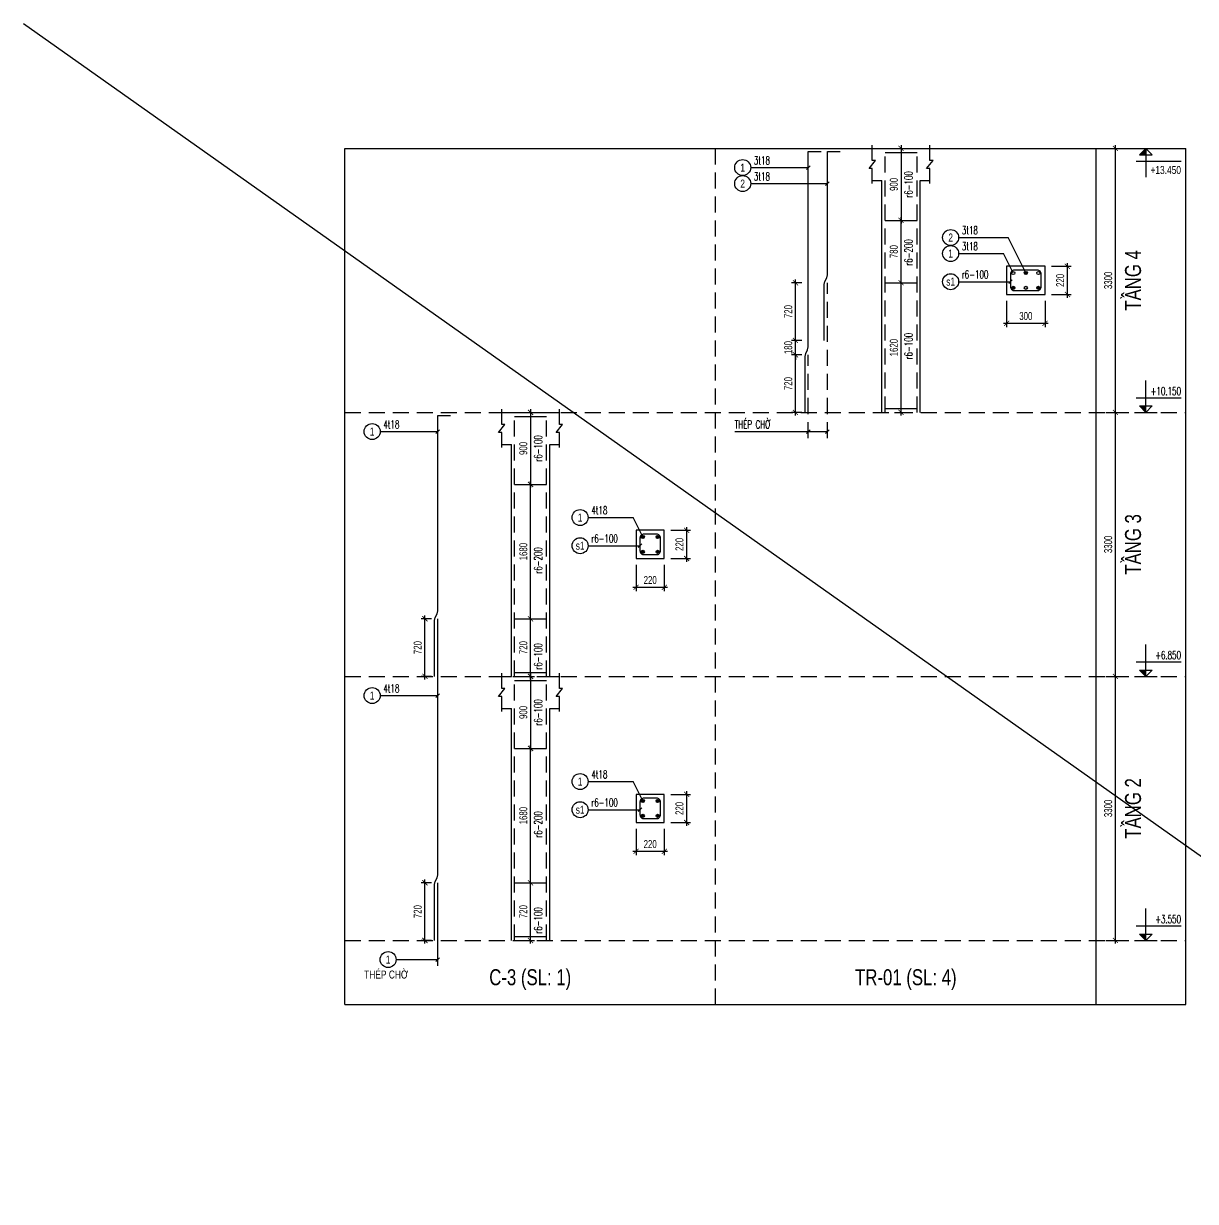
# Model space of a CAD drawing. Header units: millimetres. Extents: x -529861 to -223882, y -171969 to 61504.
# Drawn here: x -458768 to -449611, y -81333 to -72131 of the extents above; entities that cross this region are included whole.
import ezdxf
from ezdxf.enums import TextEntityAlignment as Align

# ---------------------------------------------------------------- set-up
doc = ezdxf.new("R2010")
doc.units = ezdxf.units.MM
doc.header["$LTSCALE"] = 5000
doc.linetypes.add('HIDDEN', pattern=[0.375, 0.25, -0.125])
doc.layers.get('Defpoints').update_dxf_attribs({"color": 143})
for name, color, linetype in [('KCS_BORDER', 3, 'Continuous'), ('KCS_CHI', 1, 'Continuous'), ('KCS_DIM', 1, 'Continuous'), ('KCS_HATCH', 201, 'Continuous'), ('KCS_HIDDEN', 8, 'HIDDEN'), ('KCS_SOTHEP_CIRCLE', 1, 'Continuous'), ('KCS_SOTHEP_TEXT', 2, 'Continuous'), ('KCS_STEEL', 4, 'Continuous'), ('KCS_STEEL_HIDDEN', 4, 'HIDDEN'), ('KCS_STEEL_SNODE', 6, 'Continuous'), ('KCS_TEXT', 2, 'Continuous'), ('KCS_TEXT_TCK', 4, 'Continuous')]:
    doc.layers.add(name, color=color, linetype=linetype)
doc.layers.add('KCS_Plotter', color=11, linetype='Continuous', plot=False)
doc.styles.add('KCS_BIGTEXT', font='arial.ttf', dxfattribs={"width": 0.75})
doc.styles.add('KCS_SMTEXT', font='arial.ttf', dxfattribs={"width": 0.7})
doc.styles.add('vnsimpli', font='vnsimli.shx', dxfattribs={"width": 0.65})
doc.dimstyles.new('KCS_DIM25', dxfattribs={"dimscale": 25, "dimtxt": 2.5, "dimasz": 1.6, "dimexe": 1.2, "dimexo": 0, "dimgap": 1, "dimtad": 1, "dimdec": 0, "dimzin": 0, "dimdsep": 46, "dimtxsty": 'KCS_SMTEXT', "dimblk": 'ARCHTICK', "dimcen": 0, "dimdle": 1, "dimclrd": 256, "dimclre": 256, "dimclrt": 2, "dimadec": 0, "dimazin": 0, "dimtfac": 1, "dimtdec": 0, "dimtix": 1, "dimtmove": 2, "dimatfit": 3, "dimfxl": 1, "dimtolj": 1, "dimtzin": 0, "dimarcsym": 0})
doc.dimstyles.new('KCS_DIM25_40', dxfattribs={"dimtxt": 62.5, "dimasz": 40, "dimexe": 30, "dimexo": 0, "dimgap": 25, "dimtad": 1, "dimdec": 0, "dimlfac": 1.6, "dimzin": 13, "dimdsep": 46, "dimtxsty": 'KCS_SMTEXT', "dimblk": 'ARCHTICK', "dimblk1": 'ARCHTICK', "dimcen": 0, "dimdle": 25, "dimclrt": 2, "dimadec": 0, "dimazin": 0, "dimtfac": 1, "dimtdec": 0, "dimtix": 1, "dimtmove": 2, "dimatfit": 3, "dimfxl": 1, "dimtolj": 1, "dimtzin": 13, "dimarcsym": 0})

# ---------------------------------------------------------------- blocks, each defined once
blk = doc.blocks.new('COS_CD')
at = {"layer": 'KCS_HATCH'}
blk.add_hatch(color=256, dxfattribs=at).paths.add_polyline_path([(37.5, 50), (87.5, 0), (87.5, 50)])
at = {"layer": 'KCS_CHI'}
for p, q in [((0, 0), (175, 0)), ((37.5, 50), (137.5, 50)), ((87.5, 0), (37.5, 50)), ((87.5, 0), (87.5, 50)), ((87.5, 0), (137.5, 50))]:
    blk.add_line(p, q, dxfattribs=at)
blk = doc.blocks.new('_ArchTick')
at = {"color": 0, "linetype": 'ByBlock', "const_width": 0.15}
blk.add_lwpolyline([(-0.5, -0.5), (0.5, 0.5)], dxfattribs=at)
blk = doc.blocks.new('*D1120')
at = {"layer": 'Defpoints', "color": 0, "linetype": 'ByBlock', "ltscale": 1500, "transparency": 16777216}
for p in [(-450311.1, -77231.2), (-450236.1, -77231.2), (-450311.1, -79293.7)]:
    blk.add_point(p, dxfattribs=at)
at = {"layer": 'KCS_DIM', "color": 0, "linetype": 'ByBlock', "lineweight": -2, "ltscale": 1500, "transparency": 16777216}
for p, q in [((-450311.1, -77231.2), (-450206.1, -77231.2)), ((-450236.1, -79318.7), (-450236.1, -77206.2)), ((-450311.1, -79293.7), (-450206.1, -79293.7))]:
    blk.add_line(p, q, dxfattribs=at)
at = {"layer": 'KCS_DIM', "color": 0, "linetype": 'ByBlock', "lineweight": -2, "ltscale": 1500, "transparency": 16777216, "xscale": 40, "yscale": 40, "zscale": 40}
for p, rotation in [((-450236.1, -77231.2), 90), ((-450236.1, -79293.7), 270)]:
    blk.add_blockref('_ArchTick', p, dxfattribs=dict(at, rotation=rotation))
at = {"layer": 'KCS_DIM', "color": 2, "linetype": 'ByBlock', "ltscale": 1500, "transparency": 16777216, "insert": (-450292.4, -78262.5), "char_height": 62.5, "attachment_point": 5, "rotation": 90, "style": 'KCS_SMTEXT'}
blk.add_mtext('\\A1;3300', dxfattribs=at)
blk = doc.blocks.new('*D1121')
at = {"layer": 'Defpoints', "color": 0, "linetype": 'ByBlock', "ltscale": 1500, "transparency": 16777216}
for p in [(-450311.1, -75168.7), (-450236.1, -75168.7), (-450311.1, -77231.2)]:
    blk.add_point(p, dxfattribs=at)
at = {"layer": 'KCS_DIM', "color": 0, "linetype": 'ByBlock', "lineweight": -2, "ltscale": 1500, "transparency": 16777216}
for p, q in [((-450311.1, -75168.7), (-450206.1, -75168.7)), ((-450236.1, -77256.2), (-450236.1, -75143.7)), ((-450311.1, -77231.2), (-450206.1, -77231.2))]:
    blk.add_line(p, q, dxfattribs=at)
at = {"layer": 'KCS_DIM', "color": 0, "linetype": 'ByBlock', "lineweight": -2, "ltscale": 1500, "transparency": 16777216, "xscale": 40, "yscale": 40, "zscale": 40}
for p, rotation in [((-450236.1, -75168.7), 90), ((-450236.1, -77231.2), 270)]:
    blk.add_blockref('_ArchTick', p, dxfattribs=dict(at, rotation=rotation))
at = {"layer": 'KCS_DIM', "color": 2, "linetype": 'ByBlock', "ltscale": 1500, "transparency": 16777216, "insert": (-450292.4, -76200), "char_height": 62.5, "attachment_point": 5, "rotation": 90, "style": 'KCS_SMTEXT'}
blk.add_mtext('\\A1;3300', dxfattribs=at)
blk = doc.blocks.new('*D1122')
at = {"layer": 'Defpoints', "color": 0, "linetype": 'ByBlock', "ltscale": 1500, "transparency": 16777216}
for p in [(-450311.1, -73106.2), (-450236.1, -73106.2), (-450311.1, -75168.7)]:
    blk.add_point(p, dxfattribs=at)
at = {"layer": 'KCS_DIM', "color": 0, "linetype": 'ByBlock', "lineweight": -2, "ltscale": 1500, "transparency": 16777216}
for p, q in [((-450311.1, -73106.2), (-450206.1, -73106.2)), ((-450236.1, -75193.7), (-450236.1, -73081.2)), ((-450311.1, -75168.7), (-450206.1, -75168.7))]:
    blk.add_line(p, q, dxfattribs=at)
at = {"layer": 'KCS_DIM', "color": 0, "linetype": 'ByBlock', "lineweight": -2, "ltscale": 1500, "transparency": 16777216, "xscale": 40, "yscale": 40, "zscale": 40}
for p, rotation in [((-450236.1, -73106.2), 90), ((-450236.1, -75168.7), 270)]:
    blk.add_blockref('_ArchTick', p, dxfattribs=dict(at, rotation=rotation))
at = {"layer": 'KCS_DIM', "color": 2, "linetype": 'ByBlock', "ltscale": 1500, "transparency": 16777216, "insert": (-450292.4, -74137.5), "char_height": 62.5, "attachment_point": 5, "rotation": 90, "style": 'KCS_SMTEXT'}
blk.add_mtext('\\A1;3300', dxfattribs=at)
blk = doc.blocks.new('COS_CD_IN')
at = {"layer": 'KCS_DIM'}
blk.add_hatch(color=8, dxfattribs=at).paths.add_polyline_path([(87.5, -50), (87.5, 0), (37.5, -50)])
for p, q in [((0, 0), (175, 0)), ((87.5, 0), (37.5, -50)), ((87.5, 0), (87.5, -50)), ((87.5, 0), (137.5, -50)), ((37.5, -50), (137.5, -50))]:
    blk.add_line(p, q, dxfattribs=at)
blk = doc.blocks.new('*D1123')
at = {"layer": 'Defpoints', "color": 0, "linetype": 'ByBlock', "ltscale": 1500, "transparency": 16777216}
for p in [(-455631.1, -78843.7), (-455581.1, -78843.7), (-455581.1, -79293.7)]:
    blk.add_point(p, dxfattribs=at)
at = {"layer": 'KCS_DIM', "color": 0, "linetype": 'ByBlock', "lineweight": -2, "ltscale": 1500, "transparency": 16777216}
for p, q in [((-455581.1, -78843.7), (-455661.1, -78843.7)), ((-455631.1, -79318.7), (-455631.1, -78818.7)), ((-455581.1, -79293.7), (-455661.1, -79293.7))]:
    blk.add_line(p, q, dxfattribs=at)
at = {"layer": 'KCS_DIM', "color": 0, "linetype": 'ByBlock', "lineweight": -2, "ltscale": 1500, "transparency": 16777216, "xscale": 40, "yscale": 40, "zscale": 40}
for p, rotation in [((-455631.1, -78843.7), 90), ((-455631.1, -79293.7), 270)]:
    blk.add_blockref('_ArchTick', p, dxfattribs=dict(at, rotation=rotation))
at = {"layer": 'KCS_DIM', "color": 2, "linetype": 'ByBlock', "ltscale": 1500, "transparency": 16777216, "insert": (-455687.4, -79068.7), "char_height": 62.5, "attachment_point": 5, "rotation": 90, "style": 'KCS_SMTEXT'}
blk.add_mtext('\\A1;720', dxfattribs=at)
blk = doc.blocks.new('*D1124')
at = {"layer": 'Defpoints', "color": 0, "linetype": 'ByBlock', "ltscale": 1500, "transparency": 16777216}
for p in [(-454856.1, -78843.7), (-454806.1, -78843.7), (-454856.1, -79293.7)]:
    blk.add_point(p, dxfattribs=at)
at = {"layer": 'KCS_DIM', "color": 0, "linetype": 'ByBlock', "lineweight": -2, "ltscale": 1500, "transparency": 16777216}
for p, q in [((-454856.1, -78843.7), (-454776.1, -78843.7)), ((-454806.1, -79318.7), (-454806.1, -78818.7)), ((-454856.1, -79293.7), (-454776.1, -79293.7))]:
    blk.add_line(p, q, dxfattribs=at)
at = {"layer": 'KCS_DIM', "color": 0, "linetype": 'ByBlock', "lineweight": -2, "ltscale": 1500, "transparency": 16777216, "xscale": 40, "yscale": 40, "zscale": 40}
for p, rotation in [((-454806.1, -78843.7), 90), ((-454806.1, -79293.7), 270)]:
    blk.add_blockref('_ArchTick', p, dxfattribs=dict(at, rotation=rotation))
at = {"layer": 'KCS_DIM', "color": 2, "linetype": 'ByBlock', "ltscale": 1500, "transparency": 16777216, "insert": (-454862.4, -79068.7), "char_height": 62.5, "attachment_point": 5, "rotation": 90, "style": 'KCS_SMTEXT'}
blk.add_mtext('\\A1;720', dxfattribs=at)
blk = doc.blocks.new('*D1125')
at = {"layer": 'Defpoints', "color": 0, "linetype": 'ByBlock', "ltscale": 1500, "transparency": 16777216}
for p in [(-454856.1, -77231.2), (-454856.1, -77793.7), (-454806.1, -77793.7)]:
    blk.add_point(p, dxfattribs=at)
at = {"layer": 'KCS_DIM', "color": 0, "linetype": 'ByBlock', "lineweight": -2, "ltscale": 1500, "transparency": 16777216}
for p, q in [((-454856.1, -77231.2), (-454776.1, -77231.2)), ((-454806.1, -77206.2), (-454806.1, -77818.7)), ((-454856.1, -77793.7), (-454776.1, -77793.7))]:
    blk.add_line(p, q, dxfattribs=at)
at = {"layer": 'KCS_DIM', "color": 0, "linetype": 'ByBlock', "lineweight": -2, "ltscale": 1500, "transparency": 16777216, "xscale": 40, "yscale": 40, "zscale": 40}
for p, rotation in [((-454806.1, -77231.2), 90), ((-454806.1, -77793.7), 270)]:
    blk.add_blockref('_ArchTick', p, dxfattribs=dict(at, rotation=rotation))
at = {"layer": 'KCS_DIM', "color": 2, "linetype": 'ByBlock', "ltscale": 1500, "transparency": 16777216, "insert": (-454862.4, -77512.5), "char_height": 62.5, "attachment_point": 5, "rotation": 90, "style": 'KCS_SMTEXT'}
blk.add_mtext('\\A1;900', dxfattribs=at)
blk = doc.blocks.new('*D1126')
at = {"layer": 'Defpoints', "color": 0, "linetype": 'ByBlock', "ltscale": 1500, "transparency": 16777216}
for p in [(-454856.1, -77793.7), (-454806.1, -77793.7), (-454856.1, -78843.7)]:
    blk.add_point(p, dxfattribs=at)
at = {"layer": 'KCS_DIM', "color": 0, "linetype": 'ByBlock', "lineweight": -2, "ltscale": 1500, "transparency": 16777216}
for p, q in [((-454856.1, -77793.7), (-454776.1, -77793.7)), ((-454806.1, -78868.7), (-454806.1, -77768.7)), ((-454856.1, -78843.7), (-454776.1, -78843.7))]:
    blk.add_line(p, q, dxfattribs=at)
at = {"layer": 'KCS_DIM', "color": 0, "linetype": 'ByBlock', "lineweight": -2, "ltscale": 1500, "transparency": 16777216, "xscale": 40, "yscale": 40, "zscale": 40}
for p, rotation in [((-454806.1, -77793.7), 90), ((-454806.1, -78843.7), 270)]:
    blk.add_blockref('_ArchTick', p, dxfattribs=dict(at, rotation=rotation))
at = {"layer": 'KCS_DIM', "color": 2, "linetype": 'ByBlock', "ltscale": 1500, "transparency": 16777216, "insert": (-454862.4, -78318.7), "char_height": 62.5, "attachment_point": 5, "rotation": 90, "style": 'KCS_SMTEXT'}
blk.add_mtext('\\A1;1680', dxfattribs=at)
blk = doc.blocks.new('*D1127')
at = {"layer": 'Defpoints', "color": 0, "linetype": 'ByBlock', "ltscale": 1500, "transparency": 16777216}
for p in [(-453981.1, -78422.5), (-453761.1, -78422.5), (-453761.1, -78597.5)]:
    blk.add_point(p, dxfattribs=at)
at = {"layer": 'KCS_DIM', "linetype": 'ByBlock', "lineweight": -2, "ltscale": 1500, "transparency": 16777216}
for p, q in [((-453981.1, -78422.5), (-453981.1, -78627.5)), ((-453761.1, -78422.5), (-453761.1, -78627.5)), ((-454006.1, -78597.5), (-453736.1, -78597.5))]:
    blk.add_line(p, q, dxfattribs=at)
at = {"layer": 'KCS_DIM', "linetype": 'ByBlock', "lineweight": -2, "ltscale": 1500, "transparency": 16777216, "xscale": 40, "yscale": 40, "zscale": 40, "rotation": 180}
blk.add_blockref('_ArchTick', (-453981.1, -78597.5), dxfattribs=at)
at = {"layer": 'KCS_DIM', "linetype": 'ByBlock', "lineweight": -2, "ltscale": 1500, "transparency": 16777216, "xscale": 40, "yscale": 40, "zscale": 40}
blk.add_blockref('_ArchTick', (-453761.1, -78597.5), dxfattribs=at)
at = {"layer": 'KCS_DIM', "color": 2, "linetype": 'ByBlock', "ltscale": 1500, "transparency": 16777216, "insert": (-453871.1, -78541.2), "char_height": 62.5, "attachment_point": 5, "style": 'KCS_SMTEXT'}
blk.add_mtext('\\A1;220', dxfattribs=at)
blk = doc.blocks.new('*D1128')
at = {"layer": 'Defpoints', "color": 0, "linetype": 'ByBlock', "ltscale": 1500, "transparency": 16777216}
for p in [(-453711.1, -78152.5), (-453586.1, -78152.5), (-453711.1, -78372.5)]:
    blk.add_point(p, dxfattribs=at)
at = {"layer": 'KCS_DIM', "linetype": 'ByBlock', "lineweight": -2, "ltscale": 1500, "transparency": 16777216}
for p, q in [((-453711.1, -78152.5), (-453556.1, -78152.5)), ((-453586.1, -78397.5), (-453586.1, -78127.5)), ((-453711.1, -78372.5), (-453556.1, -78372.5))]:
    blk.add_line(p, q, dxfattribs=at)
at = {"layer": 'KCS_DIM', "linetype": 'ByBlock', "lineweight": -2, "ltscale": 1500, "transparency": 16777216, "xscale": 40, "yscale": 40, "zscale": 40}
for p, rotation in [((-453586.1, -78152.5), 90), ((-453586.1, -78372.5), 270)]:
    blk.add_blockref('_ArchTick', p, dxfattribs=dict(at, rotation=rotation))
at = {"layer": 'KCS_DIM', "color": 2, "linetype": 'ByBlock', "ltscale": 1500, "transparency": 16777216, "insert": (-453642.4, -78262.5), "char_height": 62.5, "attachment_point": 5, "rotation": 90, "style": 'KCS_SMTEXT'}
blk.add_mtext('\\A1;220', dxfattribs=at)
blk = doc.blocks.new('KC_SNODE')
at = {"layer": 'KCS_STEEL_SNODE'}
blk.add_hatch(color=256, dxfattribs=at).paths.add_polyline_path([(12.5, 0, 1), (-12.5, 0, 1)])
blk.add_circle((0, 0), 12.5, dxfattribs=at)
blk = doc.blocks.new('*D1129')
at = {"layer": 'Defpoints', "color": 0, "linetype": 'ByBlock', "ltscale": 1500, "transparency": 16777216}
for p in [(-455631.1, -76781.2), (-455581.1, -76781.2), (-455581.1, -77231.2)]:
    blk.add_point(p, dxfattribs=at)
at = {"layer": 'KCS_DIM', "color": 0, "linetype": 'ByBlock', "lineweight": -2, "ltscale": 1500, "transparency": 16777216}
for p, q in [((-455581.1, -76781.2), (-455661.1, -76781.2)), ((-455631.1, -77256.2), (-455631.1, -76756.2)), ((-455581.1, -77231.2), (-455661.1, -77231.2))]:
    blk.add_line(p, q, dxfattribs=at)
at = {"layer": 'KCS_DIM', "color": 0, "linetype": 'ByBlock', "lineweight": -2, "ltscale": 1500, "transparency": 16777216, "xscale": 40, "yscale": 40, "zscale": 40}
for p, rotation in [((-455631.1, -76781.2), 90), ((-455631.1, -77231.2), 270)]:
    blk.add_blockref('_ArchTick', p, dxfattribs=dict(at, rotation=rotation))
at = {"layer": 'KCS_DIM', "color": 2, "linetype": 'ByBlock', "ltscale": 1500, "transparency": 16777216, "insert": (-455687.4, -77006.2), "char_height": 62.5, "attachment_point": 5, "rotation": 90, "style": 'KCS_SMTEXT'}
blk.add_mtext('\\A1;720', dxfattribs=at)
blk = doc.blocks.new('*D1130')
at = {"layer": 'Defpoints', "color": 0, "linetype": 'ByBlock', "ltscale": 1500, "transparency": 16777216}
for p in [(-454856.1, -76781.2), (-454806.1, -76781.2), (-454856.1, -77231.2)]:
    blk.add_point(p, dxfattribs=at)
at = {"layer": 'KCS_DIM', "color": 0, "linetype": 'ByBlock', "lineweight": -2, "ltscale": 1500, "transparency": 16777216}
for p, q in [((-454856.1, -76781.2), (-454776.1, -76781.2)), ((-454806.1, -77256.2), (-454806.1, -76756.2)), ((-454856.1, -77231.2), (-454776.1, -77231.2))]:
    blk.add_line(p, q, dxfattribs=at)
at = {"layer": 'KCS_DIM', "color": 0, "linetype": 'ByBlock', "lineweight": -2, "ltscale": 1500, "transparency": 16777216, "xscale": 40, "yscale": 40, "zscale": 40}
for p, rotation in [((-454806.1, -76781.2), 90), ((-454806.1, -77231.2), 270)]:
    blk.add_blockref('_ArchTick', p, dxfattribs=dict(at, rotation=rotation))
at = {"layer": 'KCS_DIM', "color": 2, "linetype": 'ByBlock', "ltscale": 1500, "transparency": 16777216, "insert": (-454862.4, -77006.2), "char_height": 62.5, "attachment_point": 5, "rotation": 90, "style": 'KCS_SMTEXT'}
blk.add_mtext('\\A1;720', dxfattribs=at)
blk = doc.blocks.new('*D1131')
at = {"layer": 'Defpoints', "color": 0, "linetype": 'ByBlock', "ltscale": 1500, "transparency": 16777216}
for p in [(-454856.1, -75168.7), (-454856.1, -75731.2), (-454806.1, -75731.2)]:
    blk.add_point(p, dxfattribs=at)
at = {"layer": 'KCS_DIM', "color": 0, "linetype": 'ByBlock', "lineweight": -2, "ltscale": 1500, "transparency": 16777216}
for p, q in [((-454856.1, -75168.7), (-454776.1, -75168.7)), ((-454806.1, -75143.7), (-454806.1, -75756.2)), ((-454856.1, -75731.2), (-454776.1, -75731.2))]:
    blk.add_line(p, q, dxfattribs=at)
at = {"layer": 'KCS_DIM', "color": 0, "linetype": 'ByBlock', "lineweight": -2, "ltscale": 1500, "transparency": 16777216, "xscale": 40, "yscale": 40, "zscale": 40}
for p, rotation in [((-454806.1, -75168.7), 90), ((-454806.1, -75731.2), 270)]:
    blk.add_blockref('_ArchTick', p, dxfattribs=dict(at, rotation=rotation))
at = {"layer": 'KCS_DIM', "color": 2, "linetype": 'ByBlock', "ltscale": 1500, "transparency": 16777216, "insert": (-454862.4, -75450), "char_height": 62.5, "attachment_point": 5, "rotation": 90, "style": 'KCS_SMTEXT'}
blk.add_mtext('\\A1;900', dxfattribs=at)
blk = doc.blocks.new('*D1132')
at = {"layer": 'Defpoints', "color": 0, "linetype": 'ByBlock', "ltscale": 1500, "transparency": 16777216}
for p in [(-454856.1, -75731.2), (-454806.1, -75731.2), (-454856.1, -76781.2)]:
    blk.add_point(p, dxfattribs=at)
at = {"layer": 'KCS_DIM', "color": 0, "linetype": 'ByBlock', "lineweight": -2, "ltscale": 1500, "transparency": 16777216}
for p, q in [((-454806.1, -76806.2), (-454806.1, -75706.2)), ((-454856.1, -75731.2), (-454776.1, -75731.2)), ((-454856.1, -76781.2), (-454776.1, -76781.2))]:
    blk.add_line(p, q, dxfattribs=at)
at = {"layer": 'KCS_DIM', "color": 0, "linetype": 'ByBlock', "lineweight": -2, "ltscale": 1500, "transparency": 16777216, "xscale": 40, "yscale": 40, "zscale": 40}
for p, rotation in [((-454806.1, -75731.2), 90), ((-454806.1, -76781.2), 270)]:
    blk.add_blockref('_ArchTick', p, dxfattribs=dict(at, rotation=rotation))
at = {"layer": 'KCS_DIM', "color": 2, "linetype": 'ByBlock', "ltscale": 1500, "transparency": 16777216, "insert": (-454862.4, -76256.2), "char_height": 62.5, "attachment_point": 5, "rotation": 90, "style": 'KCS_SMTEXT'}
blk.add_mtext('\\A1;1680', dxfattribs=at)
blk = doc.blocks.new('*D1133')
at = {"layer": 'Defpoints', "color": 0, "linetype": 'ByBlock', "ltscale": 1500, "transparency": 16777216}
for p in [(-453981.1, -76360), (-453761.1, -76360), (-453761.1, -76535)]:
    blk.add_point(p, dxfattribs=at)
at = {"layer": 'KCS_DIM', "linetype": 'ByBlock', "lineweight": -2, "ltscale": 1500, "transparency": 16777216}
for p, q in [((-453981.1, -76360), (-453981.1, -76565)), ((-453761.1, -76360), (-453761.1, -76565)), ((-454006.1, -76535), (-453736.1, -76535))]:
    blk.add_line(p, q, dxfattribs=at)
at = {"layer": 'KCS_DIM', "linetype": 'ByBlock', "lineweight": -2, "ltscale": 1500, "transparency": 16777216, "xscale": 40, "yscale": 40, "zscale": 40, "rotation": 180}
blk.add_blockref('_ArchTick', (-453981.1, -76535), dxfattribs=at)
at = {"layer": 'KCS_DIM', "linetype": 'ByBlock', "lineweight": -2, "ltscale": 1500, "transparency": 16777216, "xscale": 40, "yscale": 40, "zscale": 40}
blk.add_blockref('_ArchTick', (-453761.1, -76535), dxfattribs=at)
at = {"layer": 'KCS_DIM', "color": 2, "linetype": 'ByBlock', "ltscale": 1500, "transparency": 16777216, "insert": (-453871.1, -76478.7), "char_height": 62.5, "attachment_point": 5, "style": 'KCS_SMTEXT'}
blk.add_mtext('\\A1;220', dxfattribs=at)
blk = doc.blocks.new('*D1134')
at = {"layer": 'Defpoints', "color": 0, "linetype": 'ByBlock', "ltscale": 1500, "transparency": 16777216}
for p in [(-453711.1, -76090), (-453586.1, -76090), (-453711.1, -76310)]:
    blk.add_point(p, dxfattribs=at)
at = {"layer": 'KCS_DIM', "linetype": 'ByBlock', "lineweight": -2, "ltscale": 1500, "transparency": 16777216}
for p, q in [((-453711.1, -76090), (-453556.1, -76090)), ((-453586.1, -76335), (-453586.1, -76065)), ((-453711.1, -76310), (-453556.1, -76310))]:
    blk.add_line(p, q, dxfattribs=at)
at = {"layer": 'KCS_DIM', "linetype": 'ByBlock', "lineweight": -2, "ltscale": 1500, "transparency": 16777216, "xscale": 40, "yscale": 40, "zscale": 40}
for p, rotation in [((-453586.1, -76090), 90), ((-453586.1, -76310), 270)]:
    blk.add_blockref('_ArchTick', p, dxfattribs=dict(at, rotation=rotation))
at = {"layer": 'KCS_DIM', "color": 2, "linetype": 'ByBlock', "ltscale": 1500, "transparency": 16777216, "insert": (-453642.4, -76200), "char_height": 62.5, "attachment_point": 5, "rotation": 90, "style": 'KCS_SMTEXT'}
blk.add_mtext('\\A1;220', dxfattribs=at)
blk = doc.blocks.new('*D1135')
at = {"layer": 'Defpoints', "color": 0, "linetype": 'ByBlock', "ltscale": 1500, "transparency": 16777216}
for p in [(-452736.1, -74718.7), (-452686.1, -74718.7), (-452686.1, -75168.7)]:
    blk.add_point(p, dxfattribs=at)
at = {"layer": 'KCS_DIM', "color": 0, "linetype": 'ByBlock', "lineweight": -2, "ltscale": 1500, "transparency": 16777216}
for p, q in [((-452736.1, -75193.7), (-452736.1, -74693.7)), ((-452686.1, -74718.7), (-452766.1, -74718.7)), ((-452686.1, -75168.7), (-452766.1, -75168.7))]:
    blk.add_line(p, q, dxfattribs=at)
at = {"layer": 'KCS_DIM', "color": 0, "linetype": 'ByBlock', "lineweight": -2, "ltscale": 1500, "transparency": 16777216, "xscale": 40, "yscale": 40, "zscale": 40}
for p, rotation in [((-452736.1, -74718.7), 90), ((-452736.1, -75168.7), 270)]:
    blk.add_blockref('_ArchTick', p, dxfattribs=dict(at, rotation=rotation))
at = {"layer": 'KCS_DIM', "color": 2, "linetype": 'ByBlock', "ltscale": 1500, "transparency": 16777216, "insert": (-452792.4, -74943.7), "char_height": 62.5, "attachment_point": 5, "rotation": 90, "style": 'KCS_SMTEXT'}
blk.add_mtext('\\A1;720', dxfattribs=at)
blk = doc.blocks.new('*D1136')
at = {"layer": 'Defpoints', "color": 0, "linetype": 'ByBlock', "ltscale": 1500, "transparency": 16777216}
for p in [(-452736.1, -74606.2), (-452686.1, -74606.2), (-452686.1, -74718.7)]:
    blk.add_point(p, dxfattribs=at)
at = {"layer": 'KCS_DIM', "color": 0, "linetype": 'ByBlock', "lineweight": -2, "ltscale": 1500, "transparency": 16777216}
for p, q in [((-452686.1, -74606.2), (-452766.1, -74606.2)), ((-452736.1, -74606.2), (-452736.1, -74566.2)), ((-452736.1, -74718.7), (-452736.1, -74606.2)), ((-452686.1, -74718.7), (-452766.1, -74718.7)), ((-452736.1, -74718.7), (-452736.1, -74758.7))]:
    blk.add_line(p, q, dxfattribs=at)
at = {"layer": 'KCS_DIM', "color": 0, "linetype": 'ByBlock', "lineweight": -2, "ltscale": 1500, "transparency": 16777216, "xscale": 40, "yscale": 40, "zscale": 40}
for p, rotation in [((-452736.1, -74606.2), 270), ((-452736.1, -74718.7), 90)]:
    blk.add_blockref('_ArchTick', p, dxfattribs=dict(at, rotation=rotation))
at = {"layer": 'KCS_DIM', "color": 2, "linetype": 'ByBlock', "ltscale": 1500, "transparency": 16777216, "insert": (-452792.4, -74662.5), "char_height": 62.5, "attachment_point": 5, "rotation": 90, "style": 'KCS_SMTEXT'}
blk.add_mtext('\\A1;180', dxfattribs=at)
blk = doc.blocks.new('*D1137')
at = {"layer": 'Defpoints', "color": 0, "linetype": 'ByBlock', "ltscale": 1500, "transparency": 16777216}
for p in [(-452736.1, -74156.2), (-452686.1, -74156.2), (-452686.1, -74606.2)]:
    blk.add_point(p, dxfattribs=at)
at = {"layer": 'KCS_DIM', "color": 0, "linetype": 'ByBlock', "lineweight": -2, "ltscale": 1500, "transparency": 16777216}
for p, q in [((-452686.1, -74156.2), (-452766.1, -74156.2)), ((-452736.1, -74631.2), (-452736.1, -74131.2)), ((-452686.1, -74606.2), (-452766.1, -74606.2))]:
    blk.add_line(p, q, dxfattribs=at)
at = {"layer": 'KCS_DIM', "color": 0, "linetype": 'ByBlock', "lineweight": -2, "ltscale": 1500, "transparency": 16777216, "xscale": 40, "yscale": 40, "zscale": 40}
for p, rotation in [((-452736.1, -74156.2), 90), ((-452736.1, -74606.2), 270)]:
    blk.add_blockref('_ArchTick', p, dxfattribs=dict(at, rotation=rotation))
at = {"layer": 'KCS_DIM', "color": 2, "linetype": 'ByBlock', "ltscale": 1500, "transparency": 16777216, "insert": (-452792.4, -74381.2), "char_height": 62.5, "attachment_point": 5, "rotation": 90, "style": 'KCS_SMTEXT'}
blk.add_mtext('\\A1;720', dxfattribs=at)
blk = doc.blocks.new('*D1138')
at = {"layer": 'Defpoints', "color": 0, "linetype": 'ByBlock', "ltscale": 1500, "transparency": 16777216}
for p in [(-451961.1, -74156.2), (-451911.1, -74156.2), (-451961.1, -75168.7)]:
    blk.add_point(p, dxfattribs=at)
at = {"layer": 'KCS_DIM', "color": 0, "linetype": 'ByBlock', "lineweight": -2, "ltscale": 1500, "transparency": 16777216}
for p, q in [((-451961.1, -74156.2), (-451881.1, -74156.2)), ((-451911.1, -75193.7), (-451911.1, -74131.2)), ((-451961.1, -75168.7), (-451881.1, -75168.7))]:
    blk.add_line(p, q, dxfattribs=at)
at = {"layer": 'KCS_DIM', "color": 0, "linetype": 'ByBlock', "lineweight": -2, "ltscale": 1500, "transparency": 16777216, "xscale": 40, "yscale": 40, "zscale": 40}
for p, rotation in [((-451911.1, -74156.2), 90), ((-451911.1, -75168.7), 270)]:
    blk.add_blockref('_ArchTick', p, dxfattribs=dict(at, rotation=rotation))
at = {"layer": 'KCS_DIM', "color": 2, "linetype": 'ByBlock', "ltscale": 1500, "transparency": 16777216, "insert": (-451967.4, -74662.5), "char_height": 62.5, "attachment_point": 5, "rotation": 90, "style": 'KCS_SMTEXT'}
blk.add_mtext('\\A1;1620', dxfattribs=at)
blk = doc.blocks.new('*D1139')
at = {"layer": 'Defpoints', "color": 0, "linetype": 'ByBlock', "ltscale": 1500, "transparency": 16777216}
for p in [(-451961.1, -73106.2), (-451961.1, -73668.7), (-451911.1, -73668.7)]:
    blk.add_point(p, dxfattribs=at)
at = {"layer": 'KCS_DIM', "color": 0, "linetype": 'ByBlock', "lineweight": -2, "ltscale": 1500, "transparency": 16777216}
for p, q in [((-451961.1, -73106.2), (-451881.1, -73106.2)), ((-451911.1, -73081.2), (-451911.1, -73693.7)), ((-451961.1, -73668.7), (-451881.1, -73668.7))]:
    blk.add_line(p, q, dxfattribs=at)
at = {"layer": 'KCS_DIM', "color": 0, "linetype": 'ByBlock', "lineweight": -2, "ltscale": 1500, "transparency": 16777216, "xscale": 40, "yscale": 40, "zscale": 40}
for p, rotation in [((-451911.1, -73106.2), 90), ((-451911.1, -73668.7), 270)]:
    blk.add_blockref('_ArchTick', p, dxfattribs=dict(at, rotation=rotation))
at = {"layer": 'KCS_DIM', "color": 2, "linetype": 'ByBlock', "ltscale": 1500, "transparency": 16777216, "insert": (-451967.4, -73387.5), "char_height": 62.5, "attachment_point": 5, "rotation": 90, "style": 'KCS_SMTEXT'}
blk.add_mtext('\\A1;900', dxfattribs=at)
blk = doc.blocks.new('*D1140')
at = {"layer": 'Defpoints', "color": 0, "linetype": 'ByBlock', "ltscale": 1500, "transparency": 16777216}
for p in [(-451961.1, -73668.7), (-451911.1, -73668.7), (-451961.1, -74156.2)]:
    blk.add_point(p, dxfattribs=at)
at = {"layer": 'KCS_DIM', "color": 0, "linetype": 'ByBlock', "lineweight": -2, "ltscale": 1500, "transparency": 16777216}
for p, q in [((-451961.1, -73668.7), (-451881.1, -73668.7)), ((-451911.1, -74181.2), (-451911.1, -73643.7)), ((-451961.1, -74156.2), (-451881.1, -74156.2))]:
    blk.add_line(p, q, dxfattribs=at)
at = {"layer": 'KCS_DIM', "color": 0, "linetype": 'ByBlock', "lineweight": -2, "ltscale": 1500, "transparency": 16777216, "xscale": 40, "yscale": 40, "zscale": 40}
for p, rotation in [((-451911.1, -73668.7), 90), ((-451911.1, -74156.2), 270)]:
    blk.add_blockref('_ArchTick', p, dxfattribs=dict(at, rotation=rotation))
at = {"layer": 'KCS_DIM', "color": 2, "linetype": 'ByBlock', "ltscale": 1500, "transparency": 16777216, "insert": (-451967.4, -73912.5), "char_height": 62.5, "attachment_point": 5, "rotation": 90, "style": 'KCS_SMTEXT'}
blk.add_mtext('\\A1;780', dxfattribs=at)
blk = doc.blocks.new('*D1141')
at = {"layer": 'Defpoints', "color": 0, "linetype": 'ByBlock', "ltscale": 1500, "transparency": 16777216}
for p in [(-451086.1, -74297.5), (-450786.1, -74297.5), (-450786.1, -74472.5)]:
    blk.add_point(p, dxfattribs=at)
at = {"layer": 'KCS_DIM', "linetype": 'ByBlock', "lineweight": -2, "ltscale": 1500, "transparency": 16777216}
for p, q in [((-451086.1, -74297.5), (-451086.1, -74502.5)), ((-450786.1, -74297.5), (-450786.1, -74502.5)), ((-451111.1, -74472.5), (-450761.1, -74472.5))]:
    blk.add_line(p, q, dxfattribs=at)
at = {"layer": 'KCS_DIM', "linetype": 'ByBlock', "lineweight": -2, "ltscale": 1500, "transparency": 16777216, "xscale": 40, "yscale": 40, "zscale": 40, "rotation": 180}
blk.add_blockref('_ArchTick', (-451086.1, -74472.5), dxfattribs=at)
at = {"layer": 'KCS_DIM', "linetype": 'ByBlock', "lineweight": -2, "ltscale": 1500, "transparency": 16777216, "xscale": 40, "yscale": 40, "zscale": 40}
blk.add_blockref('_ArchTick', (-450786.1, -74472.5), dxfattribs=at)
at = {"layer": 'KCS_DIM', "color": 2, "linetype": 'ByBlock', "ltscale": 1500, "transparency": 16777216, "insert": (-450936.1, -74416.2), "char_height": 62.5, "attachment_point": 5, "style": 'KCS_SMTEXT'}
blk.add_mtext('\\A1;300', dxfattribs=at)
blk = doc.blocks.new('*D1142')
at = {"layer": 'Defpoints', "color": 0, "linetype": 'ByBlock', "ltscale": 1500, "transparency": 16777216}
for p in [(-450736.1, -74027.5), (-450611.1, -74027.5), (-450736.1, -74247.5)]:
    blk.add_point(p, dxfattribs=at)
at = {"layer": 'KCS_DIM', "linetype": 'ByBlock', "lineweight": -2, "ltscale": 1500, "transparency": 16777216}
for p, q in [((-450736.1, -74027.5), (-450581.1, -74027.5)), ((-450611.1, -74272.5), (-450611.1, -74002.5)), ((-450736.1, -74247.5), (-450581.1, -74247.5))]:
    blk.add_line(p, q, dxfattribs=at)
at = {"layer": 'KCS_DIM', "linetype": 'ByBlock', "lineweight": -2, "ltscale": 1500, "transparency": 16777216, "xscale": 40, "yscale": 40, "zscale": 40}
for p, rotation in [((-450611.1, -74027.5), 90), ((-450611.1, -74247.5), 270)]:
    blk.add_blockref('_ArchTick', p, dxfattribs=dict(at, rotation=rotation))
at = {"layer": 'KCS_DIM', "color": 2, "linetype": 'ByBlock', "ltscale": 1500, "transparency": 16777216, "insert": (-450667.4, -74137.5), "char_height": 62.5, "attachment_point": 5, "rotation": 90, "style": 'KCS_SMTEXT'}
blk.add_mtext('\\A1;220', dxfattribs=at)
blk = doc.blocks.new('KC_SNODE_2')
at = {"layer": 'KCS_STEEL_SNODE', "color": 3}
blk.add_circle((0, 0), 12.5, dxfattribs=at)

msp = doc.modelspace()

# ---------------------------------------------------------------- linework, layer by layer
at = {"layer": 'KCS_BORDER', "linetype": 'ByBlock', "ltscale": 1500}
for p, q in [((-456256.12, -73106.21), (-449686.12, -73106.21)), ((-456256.12, -79793.71), (-456256.12, -73106.21)), ((-452136.12, -73106.21), (-451686.12, -73106.21)), ((-450386.12, -79793.71), (-450386.12, -73106.21)), ((-449686.12, -79793.71), (-449686.12, -73106.21)), ((-452136.12, -73356.21), (-452061.12, -73356.21)), ((-452061.12, -75168.71), (-452061.12, -73356.21)), ((-451761.12, -73356.21), (-451686.12, -73356.21)), ((-451761.12, -75168.71), (-451761.12, -73356.21)), ((-455031.12, -75168.71), (-454581.12, -75168.71)), ((-455031.12, -75418.71), (-454956.12, -75418.71)), ((-454956.12, -77231.21), (-454956.12, -75418.71)), ((-454656.12, -75418.71), (-454581.12, -75418.71)), ((-454656.12, -77231.21), (-454656.12, -75418.71)), ((-455031.12, -77231.21), (-454956.12, -77231.21)), ((-454656.12, -77231.21), (-454581.12, -77231.21)), ((-455031.12, -77481.21), (-454956.12, -77481.21)), ((-454956.12, -79293.71), (-454956.12, -77481.21)), ((-454656.12, -77481.21), (-454581.12, -77481.21)), ((-454656.12, -79293.71), (-454656.12, -77481.21)), ((-456256.12, -79793.71), (-449686.12, -79793.71))]:
    msp.add_line(p, q, dxfattribs=at)
at = {"layer": 'KCS_BORDER', "color": 1, "linetype": 'ByBlock', "ltscale": 1500}
for points in [[(-452136.12, -73381.21), (-452136.12, -73262.46), (-452161.12, -73262.46), (-452111.12, -73199.96), (-452136.12, -73199.96), (-452136.12, -73081.21)], [(-451686.12, -73381.21), (-451686.12, -73262.46), (-451711.12, -73262.46), (-451661.12, -73199.96), (-451686.12, -73199.96), (-451686.12, -73081.21)], [(-455031.12, -75443.71), (-455031.12, -75324.96), (-455056.12, -75324.96), (-455006.12, -75262.46), (-455031.12, -75262.46), (-455031.12, -75143.71)], [(-454581.12, -75443.71), (-454581.12, -75324.96), (-454606.12, -75324.96), (-454556.12, -75262.46), (-454581.12, -75262.46), (-454581.12, -75143.71)], [(-455031.12, -77506.21), (-455031.12, -77387.46), (-455056.12, -77387.46), (-455006.12, -77324.96), (-455031.12, -77324.96), (-455031.12, -77206.21)], [(-454581.12, -77506.21), (-454581.12, -77387.46), (-454606.12, -77387.46), (-454556.12, -77324.96), (-454581.12, -77324.96), (-454581.12, -77206.21)]]:
    msp.add_lwpolyline(points, dxfattribs=at)
at = {"layer": 'KCS_BORDER', "linetype": 'ByBlock', "ltscale": 1500}
for points in [[(-451086.12, -74247.46), (-450786.12, -74247.46), (-450786.12, -74027.46), (-451086.12, -74027.46), (-451086.12, -74247.46)], [(-453981.12, -76309.96), (-453761.12, -76309.96), (-453761.12, -76089.96), (-453981.12, -76089.96), (-453981.12, -76309.96)], [(-453981.12, -78372.46), (-453761.12, -78372.46), (-453761.12, -78152.46), (-453981.12, -78152.46), (-453981.12, -78372.46)]]:
    msp.add_lwpolyline(points, dxfattribs=at)
at = {"layer": 'KCS_CHI', "linetype": 'ByBlock', "ltscale": 1500}
for p, q in [((-449998.62, -73106.21), (-449998.62, -73331.21)), ((-450073.62, -73206.21), (-449723.62, -73206.21)), ((-453086.12, -73256.21), (-452636.12, -73256.21)), ((-453086.12, -73381.21), (-452486.12, -73381.21)), ((-451461.12, -73802.46), (-451074.62, -73802.46)), ((-450936.12, -74079.46), (-451074.62, -73802.46)), ((-451461.12, -73927.46), (-451110.12, -73927.46)), ((-451034.12, -74079.46), (-451110.12, -73927.46)), ((-451461.12, -74147.46), (-451056.12, -74147.46)), ((-449998.62, -75168.71), (-449998.62, -74918.71)), ((-450073.62, -75053.71), (-449723.62, -75053.71)), ((-455981.12, -75318.71), (-455531.12, -75318.71)), ((-453211.12, -75318.71), (-452486.12, -75318.71)), ((-454356.12, -75989.96), (-454005.12, -75989.96)), ((-453929.12, -76141.96), (-454005.12, -75989.96)), ((-454356.12, -76209.96), (-453951.12, -76209.96)), ((-449998.62, -77231.21), (-449998.62, -76981.21)), ((-450073.62, -77116.21), (-449723.62, -77116.21)), ((-455981.12, -77381.21), (-455531.12, -77381.21)), ((-454356.12, -78052.46), (-454005.12, -78052.46)), ((-453929.12, -78204.46), (-454005.12, -78052.46)), ((-454356.12, -78272.46), (-453951.12, -78272.46)), ((-449998.62, -79293.71), (-449998.62, -79043.71)), ((-450073.62, -79178.71), (-449723.62, -79178.71)), ((-455856.12, -79443.71), (-455531.12, -79443.71))]:
    msp.add_line(p, q, dxfattribs=at)
at = {"layer": 'KCS_CHI', "color": 3, "linetype": 'ByBlock', "ltscale": 1500}
for p, q in [((-452650.19, -73270.27), (-452622.06, -73242.15)), ((-452500.19, -73395.27), (-452472.06, -73367.15)), ((-451070.19, -74161.52), (-451042.06, -74133.4)), ((-455545.19, -75332.77), (-455517.06, -75304.65)), ((-452650.19, -75332.77), (-452622.06, -75304.65)), ((-452500.19, -75332.77), (-452472.06, -75304.65)), ((-453965.19, -76224.02), (-453937.06, -76195.9)), ((-455545.19, -77395.27), (-455517.06, -77367.15)), ((-453965.19, -78286.52), (-453937.06, -78258.4)), ((-455545.19, -79457.77), (-455517.06, -79429.65))]:
    msp.add_line(p, q, dxfattribs=at)
at = {"layer": 'KCS_HIDDEN', "linetype": 'HIDDEN', "ltscale": 0.1}
for p, q in [((-453361.12, -79793.71), (-453361.12, -73106.21)), ((-456256.12, -75168.71), (-449686.12, -75168.71)), ((-456256.12, -77231.21), (-449686.12, -77231.21)), ((-456256.12, -79293.71), (-449686.12, -79293.71)), ((-456256.12, -79293.71), (-449686.12, -79293.71))]:
    msp.add_line(p, q, dxfattribs=at)
at = {"layer": 'KCS_Plotter', "linetype": 'ByBlock', "ltscale": 1500}
msp.add_line((-458767.54, -72131.02), (-445754.89, -81332.82), dxfattribs=at)
at = {"layer": 'KCS_SOTHEP_CIRCLE', "color": 1, "linetype": 'ByBlock', "ltscale": 1500}
for centre in [(-453148.62, -73256.21), (-453148.62, -73381.21), (-451523.62, -73802.46), (-451523.62, -73927.46), (-451523.62, -74147.46), (-456043.62, -75318.71), (-454418.62, -75989.96), (-454418.62, -76209.96), (-456043.62, -77381.21), (-454418.62, -78052.46), (-454418.62, -78272.46), (-455918.62, -79443.71)]:
    msp.add_circle(centre, 62.5, dxfattribs=at)
at = {"layer": 'KCS_STEEL', "linetype": 'ByBlock', "ltscale": 1500}
for p, q in [((-452036.12, -73137.46), (-451786.12, -73137.46)), ((-452036.12, -73668.71), (-451786.12, -73668.71)), ((-452036.12, -74156.21), (-451786.12, -74156.21)), ((-452036.12, -75137.46), (-451786.12, -75137.46)), ((-454931.12, -75199.96), (-454681.12, -75199.96)), ((-454931.12, -75731.21), (-454681.12, -75731.21)), ((-454931.12, -76781.21), (-454681.12, -76781.21)), ((-454931.12, -77199.96), (-454681.12, -77199.96)), ((-454931.12, -77262.46), (-454681.12, -77262.46)), ((-454931.12, -77793.71), (-454681.12, -77793.71)), ((-455531.12, -79491.38), (-455531.12, -78843.71)), ((-454931.12, -78843.71), (-454681.12, -78843.71)), ((-454931.12, -79262.46), (-454681.12, -79262.46))]:
    msp.add_line(p, q, dxfattribs=at)
for points in [[(-452661.12, -75168.71), (-452661.12, -74731.71), (-452656.12, -74708.71), (-452641.12, -74678.71), (-452636.12, -74655.71), (-452636.12, -73131.21), (-452536.12, -73131.21)], [(-452511.12, -74606.21), (-452511.12, -74169.21), (-452506.12, -74146.21), (-452491.12, -74116.21), (-452486.12, -74093.21), (-452486.12, -73131.21), (-452386.12, -73131.21)], [(-455556.12, -77231.21), (-455556.12, -76794.21), (-455551.12, -76771.21), (-455536.12, -76741.21), (-455531.12, -76718.21), (-455531.12, -75193.71), (-455431.12, -75193.71)], [(-455556.12, -79293.71), (-455556.12, -78856.71), (-455551.12, -78833.71), (-455536.12, -78803.71), (-455531.12, -78780.71), (-455531.12, -76781.21)]]:
    msp.add_lwpolyline(points, dxfattribs=at)
for points in [[(-451056.12, -74087.46), (-451056.12, -74187.46, 0.4142136), (-451026.12, -74217.46), (-450846.12, -74217.46, 0.4142136), (-450816.12, -74187.46), (-450816.12, -74087.46, 0.4142136), (-450846.12, -74057.46), (-451026.12, -74057.46, 0.4142136), (-451056.12, -74087.46)], [(-453951.12, -76149.96), (-453951.12, -76249.96, 0.4142136), (-453921.12, -76279.96), (-453821.12, -76279.96, 0.4142136), (-453791.12, -76249.96), (-453791.12, -76149.96, 0.4142136), (-453821.12, -76119.96), (-453921.12, -76119.96, 0.4142136), (-453951.12, -76149.96)], [(-453951.12, -78212.46), (-453951.12, -78312.46, 0.4142136), (-453921.12, -78342.46), (-453821.12, -78342.46, 0.4142136), (-453791.12, -78312.46), (-453791.12, -78212.46, 0.4142136), (-453821.12, -78182.46), (-453921.12, -78182.46, 0.4142136), (-453951.12, -78212.46)]]:
    msp.add_lwpolyline(points, format="xyb", dxfattribs=at)
at = {"layer": 'KCS_STEEL_HIDDEN', "linetype": 'HIDDEN', "ltscale": 0.1}
for p, q in [((-452036.12, -75168.71), (-452036.12, -73106.21)), ((-451786.12, -75168.71), (-451786.12, -73106.21)), ((-452486.12, -75368.71), (-452486.12, -74156.21)), ((-452636.12, -75368.71), (-452636.12, -74718.71)), ((-454931.12, -77231.21), (-454931.12, -75168.71)), ((-454681.12, -77231.21), (-454681.12, -75168.71)), ((-454931.12, -79293.71), (-454931.12, -77231.21)), ((-454681.12, -79293.71), (-454681.12, -77231.21))]:
    msp.add_line(p, q, dxfattribs=at)

# ---------------------------------------------------------------- block references
at = {"layer": 'KCS_CHI', "linetype": 'ByBlock'}
for name, p in [('COS_CD_IN', (-450086.12, -73106.21)), ('COS_CD', (-450086.12, -75168.71)), ('COS_CD', (-450086.12, -77231.21)), ('COS_CD', (-450086.12, -79293.71))]:
    msp.add_blockref(name, p, dxfattribs=at)
at = {"layer": 'KCS_STEEL_SNODE', "linetype": 'ByBlock'}
for name, p in [('KC_SNODE_2', (-451034.12, -74079.46)), ('KC_SNODE', (-450936.12, -74079.46)), ('KC_SNODE_2', (-450838.12, -74079.46)), ('KC_SNODE', (-451034.12, -74195.46)), ('KC_SNODE_2', (-450936.12, -74195.46)), ('KC_SNODE', (-450838.12, -74195.46)), ('KC_SNODE', (-453929.12, -76141.96)), ('KC_SNODE', (-453813.12, -76141.96)), ('KC_SNODE', (-453929.12, -76257.96)), ('KC_SNODE', (-453813.12, -76257.96)), ('KC_SNODE', (-453929.12, -78204.46)), ('KC_SNODE', (-453813.12, -78204.46)), ('KC_SNODE', (-453929.12, -78320.46)), ('KC_SNODE', (-453813.12, -78320.46))]:
    msp.add_blockref(name, p, dxfattribs=at)

# ---------------------------------------------------------------- texts
at = {"layer": 'KCS_CHI', "color": 2, "linetype": 'ByBlock', "ltscale": 1500, "style": 'KCS_SMTEXT', "width": 0.75}
msp.add_text('+13.450', height=62.5, dxfattribs=at).set_placement((-449723.62, -73306.21), align=Align.RIGHT)
at = {"layer": 'KCS_SOTHEP_TEXT', "linetype": 'ByBlock', "ltscale": 1500, "style": 'KCS_SMTEXT', "width": 0.75}
for s, p in [('1', (-453148.62, -73256.21)), ('2', (-453148.62, -73381.21)), ('2', (-451523.62, -73802.46)), ('1', (-451523.62, -73927.46)), ('s1', (-451523.62, -74147.46)), ('1', (-456043.62, -75318.71)), ('1', (-454418.62, -75989.96)), ('s1', (-454418.62, -76209.96)), ('1', (-456043.62, -77381.21)), ('1', (-454418.62, -78052.46)), ('s1', (-454418.62, -78272.46)), ('1', (-455918.62, -79443.71))]:
    msp.add_text(s, height=62.5, dxfattribs=at).set_placement(p, align=Align.MIDDLE_CENTER)
at = {"layer": 'KCS_TEXT', "linetype": 'ByBlock', "ltscale": 1500}
for s, style, width, p in [('3t18', 'vnsimpli', 0.65, (-453061.12, -73231.21)), ('3t18', 'vnsimpli', 0.65, (-453061.12, -73356.21)), ('3t18', 'vnsimpli', 0.65, (-451436.12, -73777.46)), ('3t18', 'vnsimpli', 0.65, (-451436.12, -73902.46)), ('r6-100', 'vnsimpli', 0.65, (-451436.12, -74122.46)), ('4t18', 'vnsimpli', 0.65, (-455956.12, -75293.71)), ('THÉP CHỜ', 'vnsimpli', 0.65, (-453211.12, -75293.71)), ('4t18', 'vnsimpli', 0.65, (-454331.12, -75964.96)), ('r6-100', 'vnsimpli', 0.65, (-454331.12, -76184.96)), ('4t18', 'vnsimpli', 0.65, (-455956.12, -77356.21)), ('4t18', 'vnsimpli', 0.65, (-454331.12, -78027.46)), ('r6-100', 'vnsimpli', 0.65, (-454331.12, -78247.46)), ('THÉP CHỜ', 'KCS_BIGTEXT', 0.75, (-456106.12, -79591.28))]:
    msp.add_text(s, height=62.5, dxfattribs=dict(at, style=style, width=width)).set_placement(p)
at = {"layer": 'KCS_TEXT', "linetype": 'ByBlock', "ltscale": 1500, "style": 'vnsimpli', "width": 0.65}
for s, p in [('r6-100', (-451821.12, -73387.46)), ('r6-200', (-451821.12, -73919.19)), ('r6-100', (-451821.12, -74650.71)), ('r6-100', (-454716.12, -75449.96)), ('r6-200', (-454716.12, -76324.96)), ('r6-100', (-454716.12, -77074.96)), ('r6-100', (-454716.12, -77512.46)), ('r6-200', (-454716.12, -78387.46)), ('r6-100', (-454716.12, -79137.46))]:
    msp.add_text(s, height=62.5, rotation=90, dxfattribs=at).set_placement(p, align=Align.CENTER)
for s, p in [('+10.150', (-449723.62, -75033.71)), ('+6.850', (-449723.62, -77096.21)), ('+3.550', (-449723.62, -79158.71))]:
    msp.add_text(s, height=62.5, dxfattribs=at).set_placement(p, align=Align.RIGHT)
at = {"layer": 'KCS_TEXT_TCK', "linetype": 'ByBlock', "ltscale": 1500, "style": 'KCS_BIGTEXT', "width": 0.75}
for s, p in [('TẦNG 4', (-450036.12, -74137.46)), ('TẦNG 3', (-450036.12, -76199.96)), ('TẦNG 2', (-450036.12, -78262.46))]:
    msp.add_text(s, height=125, rotation=90, dxfattribs=at).set_placement(p, align=Align.CENTER)
for s, p in [('C-3 (SL: 1)', (-454808.62, -79643.71)), ('TR-01 (SL: 4)', (-451873.62, -79643.71))]:
    msp.add_text(s, height=125, dxfattribs=at).set_placement(p, align=Align.CENTER)

# ---------------------------------------------------------------- dimensions: what is measured, and where the dimension line sits
at = {"layer": 'KCS_DIM', "linetype": 'ByBlock', "ltscale": 1500}
for p1, p2, distance, dimstyle, picture, middle in [((-451961.12, -73106.21), (-451961.12, -73668.71), 50, 'KCS_DIM25_40', '*D1139', (-451967.37, -73387.46)), ((-450311.12, -75168.71), (-450311.12, -73106.21), -75, 'KCS_DIM25_40', '*D1122', (-450292.37, -74137.46)), ((-451961.12, -74156.21), (-451961.12, -73668.71), -50, 'KCS_DIM25_40', '*D1140', (-451967.37, -73912.46)), ((-450736.12, -74247.46), (-450736.12, -74027.46), -125, 'KCS_DIM25', '*D1142', (-450667.37, -74137.46)), ((-452686.12, -74606.21), (-452686.12, -74156.21), 50, 'KCS_DIM25_40', '*D1137', (-452792.37, -74381.21)), ((-451961.12, -75168.71), (-451961.12, -74156.21), -50, 'KCS_DIM25_40', '*D1138', (-451967.37, -74662.46)), ((-451086.12, -74297.46), (-450786.12, -74297.46), -175, 'KCS_DIM25', '*D1141', (-450936.12, -74416.21)), ((-452686.12, -74718.71), (-452686.12, -74606.21), 50, 'KCS_DIM25_40', '*D1136', (-452792.37, -74662.46)), ((-452686.12, -75168.71), (-452686.12, -74718.71), 50, 'KCS_DIM25_40', '*D1135', (-452792.37, -74943.71)), ((-454856.12, -75168.71), (-454856.12, -75731.21), 50, 'KCS_DIM25_40', '*D1131', (-454862.37, -75449.96)), ((-450311.12, -77231.21), (-450311.12, -75168.71), -75, 'KCS_DIM25_40', '*D1121', (-450292.37, -76199.96)), ((-454856.12, -76781.21), (-454856.12, -75731.21), -50, 'KCS_DIM25_40', '*D1132', (-454862.37, -76256.21)), ((-453711.12, -76309.96), (-453711.12, -76089.96), -125, 'KCS_DIM25', '*D1134', (-453642.37, -76199.96)), ((-453981.12, -76359.96), (-453761.12, -76359.96), -175, 'KCS_DIM25', '*D1133', (-453871.12, -76478.71)), ((-455581.12, -77231.21), (-455581.12, -76781.21), 50, 'KCS_DIM25_40', '*D1129', (-455687.37, -77006.21)), ((-454856.12, -77231.21), (-454856.12, -76781.21), -50, 'KCS_DIM25_40', '*D1130', (-454862.37, -77006.21)), ((-454856.12, -77231.21), (-454856.12, -77793.71), 50, 'KCS_DIM25_40', '*D1125', (-454862.37, -77512.46)), ((-450311.12, -79293.71), (-450311.12, -77231.21), -75, 'KCS_DIM25_40', '*D1120', (-450292.37, -78262.46)), ((-454856.12, -78843.71), (-454856.12, -77793.71), -50, 'KCS_DIM25_40', '*D1126', (-454862.37, -78318.71)), ((-453711.12, -78372.46), (-453711.12, -78152.46), -125, 'KCS_DIM25', '*D1128', (-453642.37, -78262.46)), ((-453981.12, -78422.46), (-453761.12, -78422.46), -175, 'KCS_DIM25', '*D1127', (-453871.12, -78541.21)), ((-455581.12, -79293.71), (-455581.12, -78843.71), 50, 'KCS_DIM25_40', '*D1123', (-455687.37, -79068.71)), ((-454856.12, -79293.71), (-454856.12, -78843.71), -50, 'KCS_DIM25_40', '*D1124', (-454862.37, -79068.71))]:
    dim = msp.add_aligned_dim(p1=p1, p2=p2, distance=distance, dimstyle=dimstyle, dxfattribs=at)
    dim.commit()
    dim.dimension.update_dxf_attribs({"geometry": picture, "text_midpoint": middle})

doc.saveas('drawing.dxf')
